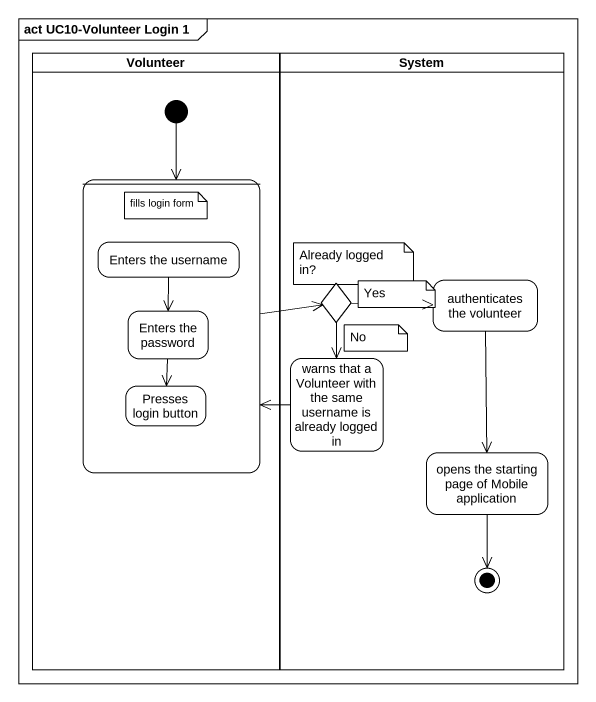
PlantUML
@startuml
mainframe act UC10-Volunteer Login 1
hide empty description
state Volunteer <<partition>> {
  state " " as state1 {
    state "Enters the username" as Enters_the_username
    state "Enters the password" as Enters_the_password
    state "Presses login button" as Presses_login_button
  }
  [*] --> state1
}
state System <<partition>> {
  state choice1 <<choice>>
  state "authenticates the volunteer" as authenticates_the_volunteer
  state "warns that a Volunteer with the same username is already logged in" as warns_that_a_Volunteer_with
  state "opens the starting page of Mobile application" as opens_the_starting_page_of
  opens_the_starting_page_of --> [*]
}
state1 -right-> choice1
Enters_the_username --> Enters_the_password
Enters_the_password --> Presses_login_button
choice1 -right-> authenticates_the_volunteer
choice1 --> warns_that_a_Volunteer_with
authenticates_the_volunteer --> opens_the_starting_page_of
warns_that_a_Volunteer_with -left-> state1
note as N1
  fills login form
end note
note as N2
  Already logged in?
end note
note as N3
  Yes
end note
note as N4
  No
end note
@enduml
